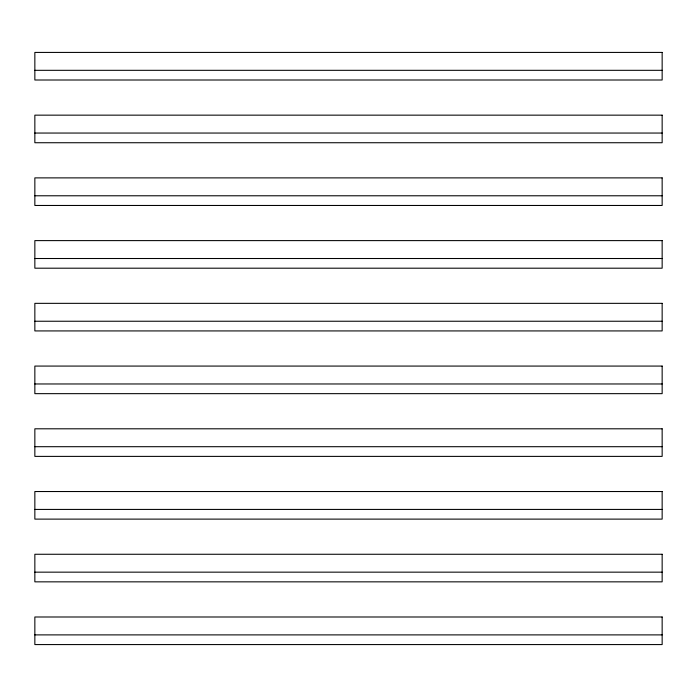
<?xml version="1.0" encoding="UTF-8"?>
<svg xmlns="http://www.w3.org/2000/svg" width="697" height="697" viewBox="0 0 697 697"><rect width="100%" height="100%" fill="white"/><g stroke="black" fill="none" stroke-linecap="round" stroke-linejoin="round"><path stroke-width="1.05" d="M34.85 70.319L662.15 70.319M34.85 133.049L662.15 133.049M34.85 195.779L662.15 195.779M34.85 258.509L662.15 258.509M34.85 321.239L662.15 321.239M34.85 383.969L662.15 383.969M34.85 446.699L662.15 446.699M34.85 509.429L662.15 509.429M34.85 572.159L662.15 572.159M34.85 634.889L662.15 634.889M662.15 52.423L34.85 52.423L34.85 80.007L662.15 80.007L662.15 52.423M662.15 115.153L34.85 115.153L34.85 142.737L662.15 142.737L662.15 115.153M662.15 177.883L34.85 177.883L34.85 205.467L662.15 205.467L662.15 177.883M662.15 240.613L34.85 240.613L34.85 268.197L662.15 268.197L662.15 240.613M662.15 303.343L34.85 303.343L34.85 330.927L662.15 330.927L662.15 303.343M662.15 366.073L34.85 366.073L34.85 393.657L662.15 393.657L662.15 366.073M662.15 428.803L34.85 428.803L34.85 456.387L662.15 456.387L662.15 428.803M662.15 491.533L34.85 491.533L34.85 519.117L662.15 519.117L662.15 491.533M662.15 554.263L34.85 554.263L34.85 581.847L662.15 581.847L662.15 554.263M662.15 616.993L34.85 616.993L34.85 644.577L662.15 644.577L662.15 616.993"/></g></svg>
